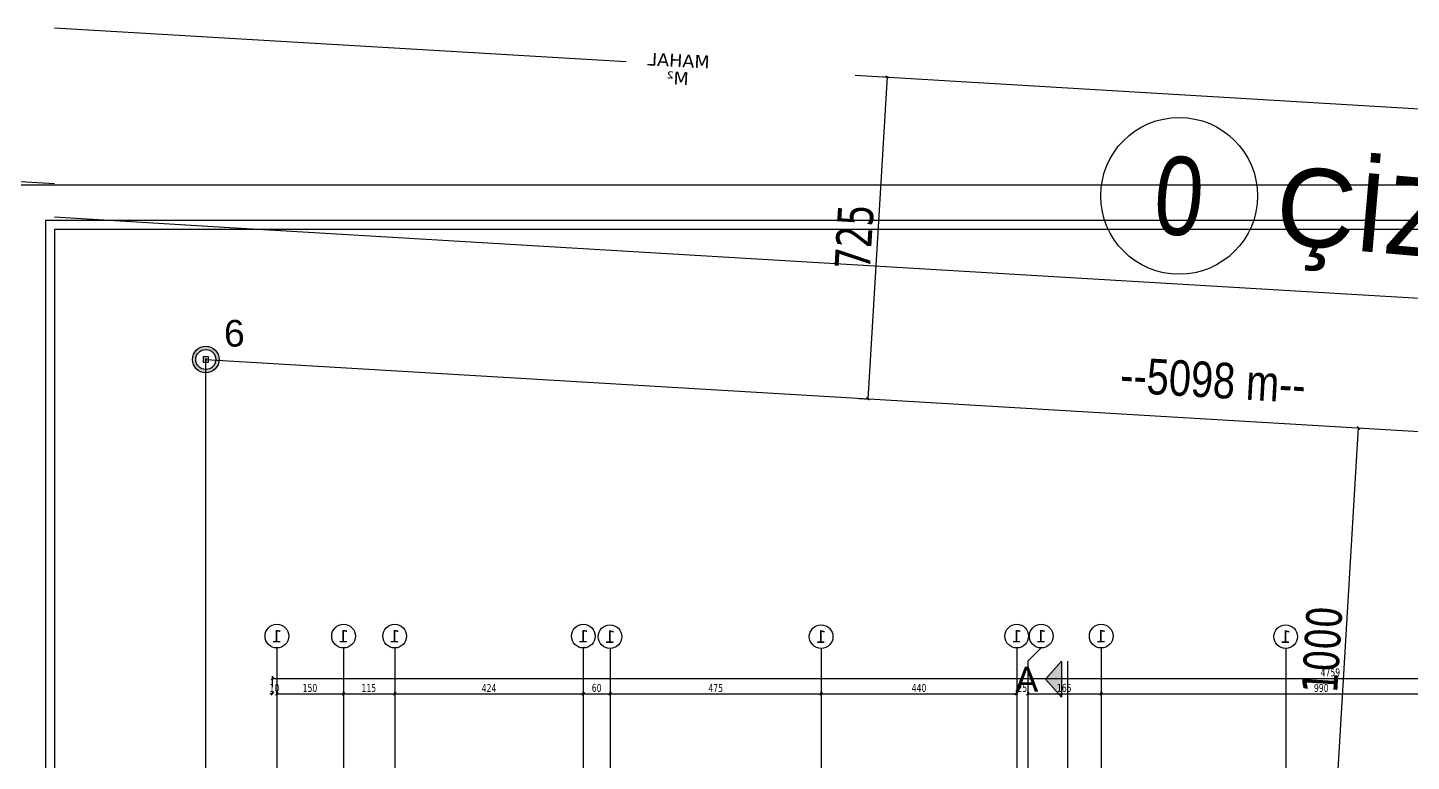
# Model space of a CAD drawing. Header units: millimetres. Extents: x 43168.9 to 43194.6, y -25545.1 to -25543.4.
# Drawn here: x 43170.104 to 43170.726, y -25543.769 to -25543.439 of the extents above; entities that cross this region are included whole.
import ezdxf
from ezdxf.enums import TextEntityAlignment as Align

# ---------------------------------------------------------------- set-up
doc = ezdxf.new("R2010")
doc.units = ezdxf.units.MM
doc.header["$LTSCALE"] = 200
doc.linetypes.add('DASHDOT', pattern=[1, 0.5, -0.25, 0, -0.25])
doc.linetypes.add('DASHDOT2', pattern=[0.5, 0.25, -0.125, 0, -0.125])
for name, color, linetype in [('aks_sgh', 5, 'DASHDOT2'), ('arsasiniri_sgh', 10, 'Continuous'), ('gor-2_sgh', 161, 'Continuous'), ('olcu-uyg_sgh', 193, 'Continuous'), ('olcuaks_sgh', 41, 'Continuous'), ('pafta_sgh', 11, 'Continuous'), ('sembol_sgh', 8, 'Continuous'), ('yapi-yaklasma_sgh', 41, 'DASHDOT'), ('yazi-mahal_sgh', 12, 'Continuous')]:
    doc.layers.add(name, color=color, linetype=linetype)
doc.styles.add('1-200', font='arial.ttf', dxfattribs={"height": 60})
doc.styles.add('ARIAL', font='arial.ttf')
doc.styles.add('dim', font='VERDANA.TTF', dxfattribs={"width": 0.7})
doc.styles.add('text1', font='VERDANA.TTF')
doc.styles.add('text2', font='arial.ttf')

msp = doc.modelspace()

# ---------------------------------------------------------------- hatches: boundary and pattern name
h = msp.add_hatch(color=256)
edge = h.paths.add_edge_path()
edge.add_arc((43170.184, -25543.58847), 0.006, 0, 360)
edge = h.paths.add_edge_path(flags=16)
edge.add_arc((43170.184, -25543.58847), 0.0045, 0, 360)
msp.add_hatch(color=256).paths.add_polyline_path([(43170.56908, -25543.72412), (43170.56908, -25543.74036), (43170.5618, -25543.73224)])

# ---------------------------------------------------------------- linework, layer by layer
at = {"color": 0, "linetype": 'ByBlock', "lineweight": -2}
for p, q in [((43170.49105, -25543.46208), (43170.48993, -25543.46081)), ((43170.18517, -25543.58724), (43170.18277, -25543.5873)), ((43170.18277, -25543.5873), (43170.18283, -25543.5897)), ((43170.18283, -25543.5897), (43170.18523, -25543.58964)), ((43170.18443, -25543.58888), (43170.18357, -25543.58806)), ((43170.18441, -25543.58804), (43170.18359, -25543.5889)), ((43170.18523, -25543.58964), (43170.18517, -25543.58724)), ((43170.48132, -25543.60555), (43170.48245, -25543.60682)), ((43170.70321, -25543.61989), (43170.70209, -25543.61862)), ((43170.2146, -25543.73132), (43170.2134, -25543.73252)), ((43170.2134, -25543.73952), (43170.2146, -25543.73832)), ((43170.2166, -25543.73832), (43170.2154, -25543.73952)), ((43170.2166, -25543.73832), (43170.2154, -25543.73952)), ((43170.2454, -25543.73952), (43170.2466, -25543.73832)), ((43170.2466, -25543.73832), (43170.2454, -25543.73952)), ((43170.2684, -25543.73952), (43170.2696, -25543.73832)), ((43170.2696, -25543.73832), (43170.2684, -25543.73952)), ((43170.35328, -25543.73952), (43170.35448, -25543.73832)), ((43170.35448, -25543.73832), (43170.35328, -25543.73952)), ((43170.36528, -25543.73952), (43170.36648, -25543.73832)), ((43170.36648, -25543.73832), (43170.36528, -25543.73952)), ((43170.46028, -25543.73952), (43170.46148, -25543.73832)), ((43170.46148, -25543.73832), (43170.46028, -25543.73952)), ((43170.54828, -25543.73952), (43170.54948, -25543.73832)), ((43170.54828, -25543.73952), (43170.54948, -25543.73832)), ((43170.55448, -25543.73832), (43170.55328, -25543.73952)), ((43170.55448, -25543.73832), (43170.55328, -25543.73952)), ((43170.58628, -25543.73952), (43170.58748, -25543.73832)), ((43170.58748, -25543.73832), (43170.58628, -25543.73952))]:
    msp.add_line(p, q, dxfattribs=at)
for p, q in [((43170.216, -25543.71824), (43170.216, -25543.74092)), ((43170.246, -25543.71824), (43170.246, -25543.74092)), ((43170.269, -25543.71824), (43170.269, -25543.74092)), ((43170.35388, -25543.71824), (43170.35388, -25543.74092)), ((43170.36588, -25543.71846), (43170.36588, -25543.74114)), ((43170.46088, -25543.71846), (43170.46088, -25543.74114)), ((43170.54888, -25543.71824), (43170.54888, -25543.74092)), ((43170.55988, -25543.71824), (43170.55988, -25543.71824)), ((43170.58688, -25543.71824), (43170.58688, -25543.74092)), ((43170.66988, -25543.71846), (43170.66988, -25543.74114)), ((43170.5618, -25543.73224), (43170.56908, -25543.72412)), ((43170.56908, -25543.72412), (43170.56908, -25543.74036)), ((43170.56908, -25543.74036), (43170.5618, -25543.73224))]:
    msp.add_line(p, q)
at = {"linetype": 'DASHDOT'}
msp.add_line((43170.57188, -25543.79132), (43170.57188, -25543.72412), dxfattribs=at)
msp.add_circle((43170.62195, -25543.51485), 0.03528)
at = {"color": 0, "linetype": 'Continuous', "lineweight": -2}
for radius in [0.006, 0.0045]:
    msp.add_circle((43170.184, -25543.58847), radius, dxfattribs=at)
at = {"linetype": 'Continuous'}
for centre in [(43170.216, -25543.71292), (43170.246, -25543.71292), (43170.269, -25543.71292), (43170.35388, -25543.71292), (43170.36588, -25543.71314), (43170.46088, -25543.71314), (43170.54888, -25543.71292), (43170.55988, -25543.71292), (43170.58688, -25543.71292), (43170.66988, -25543.71314)]:
    msp.add_circle(centre, 0.00532, dxfattribs=at)
at = {"layer": 'aks_sgh'}
for p, q in [((43170.55988, -25543.71824), (43170.55388, -25543.72424)), ((43170.55388, -25543.72424), (43170.55388, -25543.74092)), ((43170.216, -25543.74092), (43170.216, -25544.78992)), ((43170.246, -25543.74092), (43170.246, -25544.78992)), ((43170.269, -25543.74092), (43170.269, -25544.78992)), ((43170.35388, -25543.74092), (43170.35388, -25544.78992)), ((43170.36588, -25543.74092), (43170.36588, -25544.78992)), ((43170.46088, -25543.74092), (43170.46088, -25544.78992)), ((43170.54888, -25543.74092), (43170.54888, -25544.78992)), ((43170.55388, -25543.74092), (43170.55388, -25544.78992)), ((43170.58688, -25543.74092), (43170.58688, -25544.78992)), ((43170.66988, -25543.74092), (43170.66988, -25544.78992))]:
    msp.add_line(p, q, dxfattribs=at)
at = {"layer": 'arsasiniri_sgh', "color": 14}
for p, q in [((43170.184, -25543.58847), (43171.20176, -25543.64889)), ((43170.184, -25544.89), (43170.184, -25543.58847))]:
    msp.add_line(p, q, dxfattribs=at)
at = {"layer": 'gor-2_sgh'}
for p, q in [((43170.11588, -25543.52433), (43170.18736, -25543.52858)), ((43170.18736, -25543.52858), (43170.58322, -25543.5521)), ((43170.58322, -25543.5521), (43171.19871, -25543.58868))]:
    msp.add_line(p, q, dxfattribs=at)
at = {"layer": 'olcu-uyg_sgh'}
for p, q in [((43170.49051, -25543.46119), (43170.48187, -25543.60644)), ((43170.4865, -25543.46121), (43170.49149, -25543.4615)), ((43170.4779, -25543.60595), (43170.48289, -25543.60625)), ((43170.69079, -25543.81913), (43170.70267, -25543.61901)), ((43170.70265, -25543.61926), (43170.70365, -25543.61932))]:
    msp.add_line(p, q, dxfattribs=at)
at = {"layer": 'olcuaks_sgh'}
for p, q in [((43170.21375, -25543.73192), (43171.16613, -25543.73192)), ((43170.214, -25543.73592), (43170.214, -25543.73092)), ((43170.214, -25543.73892), (43170.2128, -25543.73892)), ((43170.214, -25543.73892), (43170.214, -25543.73792)), ((43170.21575, -25543.73892), (43170.24625, -25543.73892)), ((43170.216, -25543.73892), (43170.216, -25543.73792)), ((43170.216, -25543.73892), (43170.216, -25543.73792)), ((43170.216, -25543.73892), (43170.2172, -25543.73892)), ((43170.24575, -25543.73892), (43170.26925, -25543.73892)), ((43170.246, -25543.73892), (43170.246, -25543.73792)), ((43170.246, -25543.73892), (43170.246, -25543.73792)), ((43170.26875, -25543.73892), (43170.35413, -25543.73892)), ((43170.269, -25543.73892), (43170.269, -25543.73792)), ((43170.269, -25543.73892), (43170.269, -25543.73792)), ((43170.35363, -25543.73892), (43170.36613, -25543.73892)), ((43170.35388, -25543.73892), (43170.35388, -25543.73792)), ((43170.35388, -25543.73892), (43170.35388, -25543.73792)), ((43170.36563, -25543.73892), (43170.46113, -25543.73892)), ((43170.36588, -25543.73914), (43170.36588, -25543.73792)), ((43170.36588, -25543.73914), (43170.36588, -25543.73792)), ((43170.46063, -25543.73892), (43170.54913, -25543.73892)), ((43170.46088, -25543.73902), (43170.46088, -25543.73792)), ((43170.46088, -25543.73902), (43170.46088, -25543.73792)), ((43170.54888, -25543.73892), (43170.54768, -25543.73892)), ((43170.54888, -25543.73892), (43170.54888, -25543.73792)), ((43170.54888, -25543.73892), (43170.54888, -25543.73792)), ((43170.55363, -25543.73892), (43170.58713, -25543.73892)), ((43170.55388, -25543.73892), (43170.55388, -25543.73792)), ((43170.55388, -25543.73892), (43170.55388, -25543.73792)), ((43170.55388, -25543.73892), (43170.55508, -25543.73892)), ((43170.58663, -25543.73892), (43170.78513, -25543.73892)), ((43170.58688, -25543.73892), (43170.58688, -25543.73792)), ((43170.58688, -25543.73892), (43170.58688, -25543.73792))]:
    msp.add_line(p, q, dxfattribs=at)
at = {"layer": 'pafta_sgh'}
for p, q in [((43171.27588, -25543.51), (43170.09588, -25543.51)), ((43170.11188, -25543.526), (43170.11188, -25544.954)), ((43171.25988, -25543.526), (43170.11188, -25543.526)), ((43170.11588, -25543.53), (43170.11588, -25544.95)), ((43171.25588, -25543.53), (43170.11588, -25543.53))]:
    msp.add_line(p, q, dxfattribs=at)
at = {"layer": 'yapi-yaklasma_sgh', "color": 40}
for p, q in [((43170.11588, -25543.43918), (43170.37321, -25543.45447)), ((43170.47616, -25543.46059), (43170.95311, -25543.48894)), ((43169.87764, -25543.49515), (43170.11601, -25543.50932))]:
    msp.add_line(p, q, dxfattribs=at)

# ---------------------------------------------------------------- texts
at = {"color": 7, "style": 'text1', "text_generation_flag": 4}
for tag, text, height, p in [('MAHAL', '', 0.00577, (43170.3967, -25543.45395)), ('M²', 'm²', 0.005769, (43170.3963, -25543.46184))]:
    msp.add_attdef(tag, text=text, height=height, rotation=177.14684, dxfattribs=at).set_placement(p, align=Align.MIDDLE)
at = {"style": 'ARIAL', "width": 0.8}
msp.add_attdef('0', text='00', height=0.03528, rotation=354.99711, dxfattribs=at).set_placement((43170.62195, -25543.51485), align=Align.MIDDLE)
at = {"style": 'ARIAL'}
msp.add_attdef('ÇİZİMADI', text='ÇİZİM ADI', height=0.03528, rotation=354.99711, dxfattribs=at).set_placement((43170.66588, -25543.5187), align=Align.MIDDLE_LEFT)
at = {"linetype": 'Continuous', "style": 'text1', "text_generation_flag": 4}
for tag, text, height, p in [('1', '', 0.0056, (43170.216, -25543.71292)), ('1', '', 0.0056, (43170.246, -25543.71292)), ('1', '', 0.0056, (43170.269, -25543.71292)), ('1', '', 0.0056, (43170.35388, -25543.71292)), ('1', '', 0.0056, (43170.36588, -25543.71314)), ('1', '', 0.0056, (43170.46088, -25543.71314)), ('1', '', 0.0056, (43170.54888, -25543.71292)), ('1', '', 0.0056, (43170.55988, -25543.71292)), ('1', '', 0.0056, (43170.58688, -25543.71292)), ('1', '', 0.0056, (43170.66988, -25543.71314)), ('A', 'A', 0.0112, (43170.5534, -25543.73224))]:
    msp.add_attdef(tag, text=text, height=height, rotation=180, dxfattribs=at).set_placement(p, align=Align.MIDDLE)
at = {"layer": 'olcu-uyg_sgh', "color": 2, "style": 'dim', "width": 0.7}
for s, rotation, p in [('725', 86.59893, (43170.48282, -25543.54837)), ('1000', 86.60269, (43170.69304, -25543.73901))]:
    msp.add_text(s, height=0.016, rotation=rotation, dxfattribs=at).set_placement(p)
at = {"layer": 'olcuaks_sgh', "color": 2, "style": 'dim', "width": 0.7}
for s, p in [('4759', (43170.68558, -25543.73101)), ('10', (43170.21268, -25543.73801)), ('150', (43170.22757, -25543.73801)), ('115', (43170.25408, -25543.73804)), ('424', (43170.30815, -25543.73808)), ('60', (43170.35767, -25543.73801)), ('475', (43170.41013, -25543.73804)), ('440', (43170.50162, -25543.73801)), ('25', (43170.54916, -25543.73801)), ('165', (43170.56696, -25543.73801)), ('990', (43170.68259, -25543.73801))]:
    msp.add_text(s, height=0.0036, dxfattribs=at).set_placement(p)
at = {"layer": 'sembol_sgh', "color": 1, "ltscale": 50, "style": '1-200'}
msp.add_text('6', height=0.012, rotation=1.36382, dxfattribs=at).set_placement((43170.19233, -25543.58277))
at = {"layer": 'yazi-mahal_sgh', "style": 'text2', "width": 0.8}
msp.add_text('--5098 m--', height=0.016, rotation=356.69621, dxfattribs=at).set_placement((43170.59511, -25543.60325))

doc.saveas('drawing.dxf')
